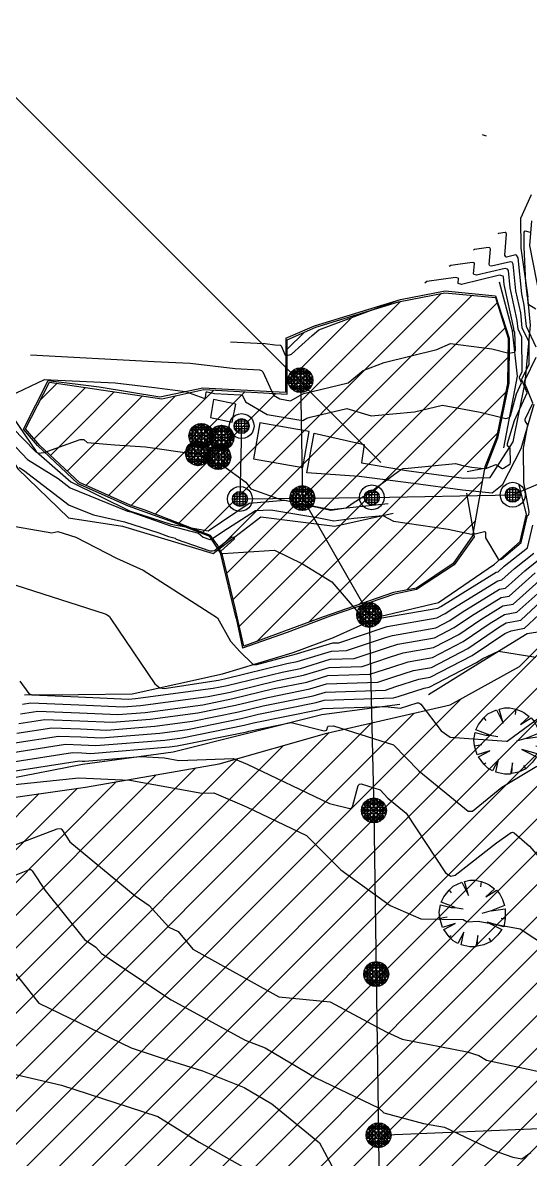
# Model space of a CAD drawing. Extents: x 13365 to 36625, y 86498 to 171760.
# Drawn here: x 16444.2 to 16581.4, y 88916.8 to 89223.9 of the extents above; entities that cross this region are included whole.
import ezdxf

# ---------------------------------------------------------------- set-up
doc = ezdxf.new("R2010")
doc.units = 0
doc.header["$LTSCALE"] = 5
doc.header["$MEASUREMENT"] = 0
doc.linetypes.add('A_CONTINUOUS_LINE', pattern=[0])
doc.layers.get('0').update_dxf_attribs({"linetype": 'A_CONTINUOUS_LINE'})
for name, color, linetype in [('BOUNDARY', 7, 'A_CONTINUOUS_LINE'), ('CONTOUR', 255, 'Continuous'), ('ELECTRIC', 240, 'A_CONTINUOUS_LINE'), ('EXISTING BUILDING', 21, 'A_CONTINUOUS_LINE'), ('EXISTING ROAD', 25, 'A_CONTINUOUS_LINE'), ('FENCE & GATE', 7, 'FENCELINE2'), ('Institutional', 151, 'Continuous'), ('RELIEF', 255, 'A_CONTINUOUS_LINE'), ('Residential', 51, 'Continuous'), ('STREAM & RIVER FRONT', 161, 'A_CONTINUOUS_LINE'), ('TELECOM', 94, 'A_CONTINUOUS_LINE'), ('text', 7, 'Continuous'), ('TREES & VEGETN', 72, 'A_CONTINUOUS_LINE')]:
    doc.layers.add(name, color=color, linetype=linetype)
doc.linetypes.add('FENCELINE2', pattern='A,0.25,-0.1,[132,ltypeshp.shx,S=0.1,R=0,X=-0.1,Y=0],-0.1,1', length=1.45)

# ---------------------------------------------------------------- blocks, each defined once
blk = doc.blocks.new('S038')
at = {"color": 0}
for p, q in [((-0.5, 0), (0, 0.5)), ((-0.48, -0.13), (0.13, 0.48)), ((-0.25, 0.43), (-0.13, 0.48)), ((-0.13, 0.48), (0, 0.5)), ((-0.13, -0.48), (-0.13, 0.48)), ((-0.13, 0.48), (0.48, -0.13)), ((0, 0.5), (0.13, 0.48)), ((0.5, 0), (0, 0.5)), ((0, 0.5), (0, -0.5)), ((0.13, 0.48), (0.25, 0.43)), ((0.13, 0.48), (0.13, -0.48)), ((-0.5, 0), (-0.48, 0.13)), ((-0.48, -0.13), (-0.5, 0)), ((0, -0.5), (-0.5, 0)), ((-0.5, 0), (0.5, 0)), ((-0.48, 0.13), (-0.43, 0.25)), ((0.13, -0.48), (-0.48, 0.13)), ((-0.48, 0.13), (0.48, 0.13)), ((0.25, 0.43), (-0.43, -0.25)), ((-0.43, 0.25), (-0.35, 0.35)), ((0.43, 0.25), (-0.43, 0.25)), ((-0.43, 0.25), (0.25, -0.43)), ((-0.35, 0.35), (-0.25, 0.43)), ((-0.35, -0.35), (0.35, 0.35)), ((0.35, -0.35), (-0.35, 0.35)), ((-0.35, 0.35), (0.35, 0.35)), ((-0.35, -0.35), (-0.35, 0.35)), ((0.43, -0.25), (-0.25, 0.43)), ((-0.25, 0.43), (-0.25, -0.43)), ((-0.25, -0.43), (0.43, 0.25)), ((0.48, 0.13), (-0.13, -0.48)), ((0, -0.5), (0.5, 0)), ((0.25, 0.43), (0.35, 0.35)), ((0.25, -0.43), (0.25, 0.43)), ((0.35, 0.35), (0.43, 0.25)), ((0.35, 0.35), (0.35, -0.35)), ((0.43, 0.25), (0.48, 0.13)), ((0.48, 0.13), (0.5, 0)), ((0.5, 0), (0.48, -0.13)), ((-0.43, -0.25), (-0.48, -0.13)), ((0.48, -0.13), (-0.48, -0.13)), ((-0.35, -0.35), (-0.43, -0.25)), ((-0.43, -0.25), (0.43, -0.25)), ((-0.25, -0.43), (-0.35, -0.35)), ((0.35, -0.35), (-0.35, -0.35)), ((-0.13, -0.48), (-0.25, -0.43)), ((0.25, -0.43), (0.13, -0.48)), ((0.35, -0.35), (0.25, -0.43)), ((0.43, -0.25), (0.35, -0.35)), ((0.48, -0.13), (0.43, -0.25)), ((0, -0.5), (-0.13, -0.48)), ((0.13, -0.48), (0, -0.5))]:
    blk.add_line(p, q, dxfattribs=at)
blk = doc.blocks.new('S034')
at = {"color": 0}
for p, q in [((-0.25, 0.43), (-0.13, 0.48)), ((-0.13, 0.48), (0, 0.5)), ((0, 0.5), (0.13, 0.48)), ((0.13, 0.48), (0.25, 0.43)), ((-0.5, 0), (-0.48, 0.13)), ((-0.48, -0.13), (-0.5, 0)), ((-0.48, 0.13), (-0.43, 0.25)), ((-0.43, 0.25), (-0.35, 0.35)), ((-0.35, 0.35), (-0.25, 0.43)), ((-0.3, 0), (-0.28, 0.11)), ((-0.28, -0.11), (-0.3, 0)), ((0.3, 0), (-0.3, 0)), ((-0.28, 0.11), (-0.21, 0.21)), ((-0.28, -0.11), (-0.28, 0.11)), ((-0.28, 0.11), (0.28, 0.11)), ((-0.21, 0.21), (-0.11, 0.28)), ((-0.21, -0.21), (-0.21, 0.21)), ((-0.21, 0.21), (0.21, 0.21)), ((-0.11, 0.28), (0, 0.3)), ((-0.11, -0.28), (-0.11, 0.28)), ((-0.11, 0.28), (0.11, 0.28)), ((0, 0.3), (0.11, 0.28)), ((0, -0.3), (0, 0.3)), ((0.11, 0.28), (0.21, 0.21)), ((0.11, 0.28), (0.11, -0.28)), ((0.21, 0.21), (0.28, 0.11)), ((0.21, 0.21), (0.21, -0.21)), ((0.25, 0.43), (0.35, 0.35)), ((0.28, 0.11), (0.3, 0)), ((0.28, 0.11), (0.28, -0.11)), ((0.3, 0), (0.28, -0.11)), ((0.35, 0.35), (0.43, 0.25)), ((0.43, 0.25), (0.48, 0.13)), ((0.48, 0.13), (0.5, 0)), ((0.5, 0), (0.48, -0.13)), ((-0.43, -0.25), (-0.48, -0.13)), ((-0.35, -0.35), (-0.43, -0.25)), ((-0.25, -0.43), (-0.35, -0.35)), ((-0.21, -0.21), (-0.28, -0.11)), ((0.28, -0.11), (-0.28, -0.11)), ((-0.13, -0.48), (-0.25, -0.43)), ((-0.11, -0.28), (-0.21, -0.21)), ((0.21, -0.21), (-0.21, -0.21)), ((0, -0.3), (-0.11, -0.28)), ((0.11, -0.28), (-0.11, -0.28)), ((0.11, -0.28), (0, -0.3)), ((0.21, -0.21), (0.11, -0.28)), ((0.25, -0.43), (0.13, -0.48)), ((0.28, -0.11), (0.21, -0.21)), ((0.35, -0.35), (0.25, -0.43)), ((0.43, -0.25), (0.35, -0.35)), ((0.48, -0.13), (0.43, -0.25)), ((0, -0.5), (-0.13, -0.48)), ((0.13, -0.48), (0, -0.5))]:
    blk.add_line(p, q, dxfattribs=at)
blk = doc.blocks.new('S076')
at = {"color": 0}
for p, q in [((-0.35, 0.36), (-0.29, 0.41)), ((-0.25, 0.2), (-0.35, 0.36)), ((-0.29, 0.41), (-0.21, 0.45)), ((-0.21, 0.45), (-0.12, 0.48)), ((-0.12, 0.48), (-0.04, 0.28)), ((-0.04, 0.28), (-0.07, 0.49)), ((-0.07, 0.49), (0.08, 0.49)), ((0.07, 0.43), (0.08, 0.49)), ((0.08, 0.49), (0.2, 0.47)), ((0.2, 0.47), (0.13, 0.22)), ((0.13, 0.22), (0.24, 0.44)), ((0.24, 0.44), (0.32, 0.38)), ((0.32, 0.38), (0.35, 0.35)), ((0.35, 0.35), (0.42, 0.28)), ((-0.48, 0.13), (-0.45, 0.21)), ((-0.45, 0.21), (-0.43, 0.25)), ((-0.43, 0.25), (-0.37, 0.33)), ((-0.37, 0.33), (-0.25, 0.2)), ((-0.04, 0.28), (0, 0.14)), ((0.42, 0.28), (0.37, 0.25)), ((0.42, 0.28), (0.47, 0.17)), ((-0.5, 0.04), (-0.48, 0.13)), ((-0.5, -0.04), (-0.5, 0.04)), ((-0.48, 0.13), (-0.4, 0.12)), ((0.49, 0.07), (0.33, 0.08)), ((0.33, 0.08), (0.5, 0.05)), ((0.47, 0.17), (0.49, 0.07)), ((0.5, 0.05), (0.5, -0.04)), ((-0.48, -0.12), (-0.5, -0.04)), ((-0.27, -0.06), (-0.48, -0.12)), ((-0.47, -0.16), (-0.27, -0.06)), ((-0.41, -0.29), (-0.47, -0.16)), ((-0.09, -0.26), (-0.07, -0.14)), ((0.47, -0.17), (0.28, -0.13)), ((0.28, -0.13), (0.45, -0.22)), ((0.48, -0.13), (0.47, -0.17)), ((0.5, -0.04), (0.48, -0.13)), ((-0.35, -0.35), (-0.41, -0.29)), ((-0.35, -0.35), (-0.31, -0.32)), ((-0.09, -0.26), (-0.17, -0.47)), ((-0.13, -0.48), (-0.09, -0.32)), ((-0.09, -0.32), (-0.09, -0.26)), ((0.24, -0.43), (0.15, -0.26)), ((0.15, -0.26), (0.21, -0.45)), ((0.35, -0.35), (0.33, -0.32)), ((0.41, -0.29), (0.35, -0.35)), ((0.45, -0.22), (0.41, -0.29)), ((-0.25, -0.43), (-0.35, -0.35)), ((-0.17, -0.47), (-0.25, -0.43)), ((-0.02, -0.5), (-0.13, -0.48)), ((0.07, -0.49), (-0.02, -0.5)), ((0.07, -0.49), (0.05, -0.38)), ((0.21, -0.45), (0.07, -0.49)), ((0.35, -0.35), (0.24, -0.43))]:
    blk.add_line(p, q, dxfattribs=at)

msp = doc.modelspace()

# ---------------------------------------------------------------- hatches: boundary and pattern name
at = {"layer": 'Institutional', "linetype": 'Continuous'}
h = msp.add_hatch(dxfattribs=at)
h.set_pattern_fill('ANSI31', color=256, scale=50, style=0)
h.paths.add_polyline_path([(16451.47, 89126.72), (16481.8, 89122.23), (16493.16, 89124.76), (16515.72, 89123.45), (16515.74, 89138.16), (16523.42, 89141.59), (16545.76, 89148.4), (16558.35, 89150.85), (16572.04, 89149.64), (16575.47, 89138.61), (16575.23, 89126.33), (16572.29, 89111.77), (16569.1, 89103.85), (16565.76, 89085.19), (16560.59, 89077.72), (16550.62, 89071.11), (16544.49, 89069.88), (16525.26, 89063.23), (16503.98, 89055.37), (16501.68, 89065.77), (16498.25, 89079.98), (16496.93, 89082.62), (16494.97, 89085.32), (16477.05, 89092.2), (16473.29, 89093.5), (16459.56, 89099.63), (16448.83, 89109.61), (16444.99, 89114.1)])
at = {"layer": 'Residential', "linetype": 'Continuous'}
h = msp.add_hatch(dxfattribs=at)
h.set_pattern_fill('ANSI31', color=256, scale=50, style=0)
h.paths.add_polyline_path([(15494.79, 88343.41), (15503.05, 88354.41), (15508.54, 88365.97), (15518.89, 88373.27), (15533.51, 88383.62), (15558.48, 88393.35), (15577.97, 88397), (15607.07, 88403.29), (15633.43, 88411.09), (15654.74, 88415.7), (15676.1, 88420.04), (15693.91, 88430.32), (15706.96, 88438.23), (15719.63, 88447.71), (15731.89, 88457.2), (15742.58, 88464.71), (15752.47, 88472.22), (15759.59, 88482.5), (15770.27, 88493.96), (15781.01, 88509.86), (15800.74, 88539.42), (15819.59, 88560.76), (15833.33, 88584.79), (15840.8, 88609.85), (15845.3, 88632.32), (15851.48, 88654.79), (15854.3, 88685.13), (15858.23, 88705.92), (15868.1, 88730.61), (15884.93, 88750.05), (15909.11, 88767.38), (15929.62, 88784.71), (15946.97, 88802.57), (15959.58, 88816.75), (15976.31, 88831.6), (15988.68, 88843.96), (15999.3, 88855.15), (16010.44, 88865.27), (16025.64, 88888.55), (16038.81, 88906.77), (16059.07, 88923.97), (16078.48, 88949.09), (16109.59, 88960.28), (16133.23, 88970.22), (16158.29, 88983.66), (16181.47, 88991.65), (16209.45, 88998.03), (16237.42, 89001.23), (16258.26, 89000.15), (16285.47, 89001.69), (16309.96, 89002.78), (16328.69, 89000), (16352.28, 89000.7), (16380.04, 89006.24), (16405.71, 89009.71), (16432.07, 89013.17), (16461.22, 89017.33), (16497.3, 89023.57), (16526.44, 89031.89), (16559.74, 89039.51), (16578.48, 89049.91), (16592.35, 89063.77), (16600.68, 89080.41), (16607.78, 89097.88), (16605.7, 89118.67), (16598.76, 89132.53), (16590.44, 89142.24), (16587.66, 89159.57), (16586.97, 89174.81), (16584.89, 89197.69), (16586.97, 89211.55), (16593.21, 89217.79), (16605.01, 89218.48), (16614.72, 89212.24), (16624.43, 89204.62), (16634.15, 89195.61), (16640.39, 89185.9), (16647.33, 89172.04), (16652.88, 89158.87), (16658.43, 89140.16), (16658.43, 89125.6), (16663.29, 89111.05), (16667.45, 89094.41), (16672.91, 89086.02), (16679.34, 89079.24), (16685.41, 89074.24), (16692.2, 89071.03), (16696.49, 89064.25), (16703.28, 89056.04), (16713.28, 89051.4), (16724.35, 89050.33), (16736.14, 89049.26), (16742.57, 89046.41), (16745.78, 89040.7), (16749, 89032.85), (16755.07, 89026.07), (16761.5, 89021.07), (16772.86, 89016.17), (16781.32, 89014.73), (16791.22, 89015.14), (16798.23, 89016.17), (16803.59, 89016.38), (16811.02, 89014.73), (16820.51, 89012.05), (16828.96, 89008.75), (16838.04, 89005.46), (16842.85, 89003.14), (16850.27, 88999.84), (16855.43, 88996.96), (16862.03, 88993.87), (16865.74, 88989.74), (16869.04, 88985.21), (16867.81, 88980.89), (16865.33, 88976.35), (16861.41, 88972.23), (16857.89, 88968.43), (16853.15, 88964.11), (16847.16, 88958.75), (16840.36, 88952.16), (16834.17, 88945.36), (16828.4, 88937.94), (16823.43, 88931.05), (16818.89, 88924.87), (16814.35, 88918.28), (16808.17, 88911.89), (16800.33, 88904.88), (16793.11, 88899.11), (16787.75, 88893.55), (16782.39, 88887.99), (16779.28, 88882.12), (16777.22, 88876.35), (16777.22, 88869.76), (16776.8, 88862.96), (16776.6, 88856.36), (16774.95, 88849.57), (16772.68, 88844), (16769.79, 88839.47), (16766.08, 88836.38), (16761.95, 88834.53), (16757.42, 88833.08), (16749.79, 88833.08), (16738.24, 88832.88), (16728.08, 88831.98), (16721.27, 88831.15), (16714.47, 88830.12), (16708.49, 88828.68), (16702.71, 88826), (16699.62, 88822.5), (16697.76, 88818.17), (16697.97, 88812.61), (16699, 88805.81), (16699.82, 88800.04), (16700.44, 88795.92), (16700, 88789.22), (16697.94, 88783.45), (16695.05, 88777.68), (16692.37, 88770.67), (16688.66, 88764.08), (16684.95, 88758.52), (16679.79, 88754.6), (16674.22, 88749.45), (16668.45, 88743.48), (16662.26, 88737.3), (16653.96, 88731.41), (16649.63, 88727.7), (16640.14, 88721.73), (16632.1, 88715.96), (16620.75, 88707.72), (16611.47, 88700.51), (16599.51, 88692.27), (16589.55, 88686.14), (16580.47, 88678.73), (16571.6, 88671.1), (16563.56, 88663.48), (16555.52, 88657.5), (16544.79, 88650.91), (16530.15, 88642.46), (16514.39, 88633.52), (16499.54, 88625.9), (16487.17, 88620.34), (16477.48, 88616.83), (16464.48, 88609.42), (16448.6, 88600.35), (16437.17, 88594.29), (16421.5, 88586.46), (16411.8, 88580.9), (16397.99, 88572.86), (16386.23, 88566.27), (16371.17, 88554.94), (16361, 88548.89), (16351.51, 88542.09), (16343.88, 88535.5), (16333.78, 88528.28), (16324.29, 88520.46), (16317.69, 88516.54), (16309.03, 88512.83), (16298.72, 88508.51), (16287.9, 88504.05), (16274.15, 88499.34), (16260.78, 88494.83), (16249.67, 88490.13), (16234.99, 88486.18), (16223.31, 88480.91), (16211.26, 88475.64), (16203.73, 88472.07), (16190.55, 88467.74), (16179.34, 88465.04), (16167.85, 88463.91), (16151.28, 88459.58), (16139.23, 88455.07), (16126.05, 88449.99), (16108.72, 88443.97), (16098.5, 88439.02), (16086.83, 88433.75), (16079.86, 88431.31), (16072.33, 88425.47), (16064.98, 88419.08), (16059.15, 88412.87), (16046.86, 88427.97), (16026.65, 88428.3), (16013.4, 88424), (15997.83, 88418.7), (15985.9, 88411.42), (15973.64, 88402.15), (15960.39, 88394.54), (15935.15, 88389.2), (15913.84, 88379.33), (15896.68, 88369.47), (15881.09, 88362.71), (15865.49, 88361.68), (15843.14, 88364.79), (15821.3, 88366.87), (15808.96, 88367.64), (15797.8, 88368.71), (15784.5, 88370), (15769.49, 88370.86), (15751.25, 88370.64), (15731.73, 88370), (15714.09, 88366.67), (15694.41, 88362.99), (15680.14, 88359.75), (15660.69, 88353.49), (15640.15, 88346.79), (15619.17, 88342.48), (15596.47, 88340.53), (15573.72, 88338.78), (15559.14, 88335.05), (15545.23, 88329.97), (15528.27, 88325.9), (15504.18, 88323.19), (15495.03, 88330.84)])
edge = h.paths.add_edge_path(flags=16)
edge.add_arc((15950.24, 88496.61), 15.56, 174.6777, 264.6777, ccw=False)
edge.add_line((15934.75, 88498.05), (15906.02, 88532.68))
edge.add_line((15906.02, 88532.68), (15899.63, 88540.38))
edge.add_line((15899.63, 88540.38), (15893.25, 88548.08))
edge.add_line((15893.25, 88548.08), (15910.18, 88562.12))
edge.add_line((15910.18, 88562.12), (15916.56, 88554.43))
edge.add_line((15916.56, 88554.43), (15962.74, 88592.74))
edge.add_line((15962.74, 88592.74), (16082.04, 88691.7))
edge.add_line((16082.04, 88691.7), (16199.02, 88788.75))
edge.add_line((16199.02, 88788.75), (16197.43, 88790.67))
edge.add_line((16197.43, 88790.67), (16212.05, 88802.8))
edge.add_line((16212.05, 88802.8), (16220.35, 88792.79))
edge.add_line((16220.35, 88792.79), (16248.76, 88758.55))
edge.add_line((16248.76, 88758.55), (16262.81, 88741.61))
edge.add_line((16262.81, 88741.61), (16291.54, 88706.98))
edge.add_line((16291.54, 88706.98), (16300.8, 88695.82))
edge.add_line((16300.8, 88695.82), (16286.18, 88683.69))
edge.add_line((16286.18, 88683.69), (16283.3, 88687.15))
edge.add_line((16283.3, 88687.15), (16260.21, 88668))
edge.add_line((16260.21, 88668), (16244.43, 88654.91))
edge.add_line((16244.43, 88654.91), (16207.37, 88624.16))
edge.add_line((16207.37, 88624.16), (16155.82, 88581.4))
edge.add_line((16155.82, 88581.4), (16117.83, 88549.88))
edge.add_line((16117.83, 88549.88), (16110.13, 88543.5))
edge.add_line((16110.13, 88543.5), (16047.02, 88491.14))
edge.add_line((16047.02, 88491.14), (16000.84, 88452.83))
edge.add_line((16000.84, 88452.83), (16013.34, 88437.77))
edge.add_line((16013.34, 88437.77), (15992.73, 88428.16))
edge.add_line((15992.73, 88428.16), (15983.91, 88438.79))
edge.add_line((15983.91, 88438.79), (15977.52, 88446.48))
edge.add_line((15977.52, 88446.48), (15948.79, 88481.12))

# ---------------------------------------------------------------- linework, layer by layer
at = {"layer": 'BOUNDARY'}
for p, q in [((16515.35, 89138.61), (16515.25, 89123.99)), ((16627.68, 89117.45), (16576.67, 89096.3))]:
    msp.add_line(p, q, dxfattribs=at)
at = {"layer": 'CONTOUR', "color": 3, "linetype": 'A_CONTINUOUS_LINE'}
msp.add_lwpolyline([(16569.62, 89193.24), (16568.54, 89193.54)], dxfattribs=at)
at = {"layer": 'CONTOUR', "color": 252, "linetype": 'A_CONTINUOUS_LINE'}
for points in [[(16583.01, 89136.17), (16580.4, 89141.8), (16579.76, 89147.55), (16579.12, 89150.56), (16578.11, 89160.37), (16577.69, 89161.09), (16577.47, 89161.14), (16575, 89160.55), (16574.77, 89160.61), (16574.55, 89161.09), (16575, 89166.69), (16574.79, 89167.16), (16574.62, 89167.21), (16572.79, 89166.94), (16572.64, 89166.85)], [(16439.61, 89112.16), (16445.52, 89105.82), (16453.81, 89100.67), (16457.1, 89098.15), (16472.59, 89091.91), (16473, 89091.82), (16473.45, 89091.67), (16484.16, 89087.87), (16491.72, 89085.97), (16492.99, 89084.87), (16494.82, 89084.24), (16494.97, 89084.23), (16495.25, 89084.33), (16498.33, 89086.37), (16507.12, 89092.05), (16511.28, 89092.23), (16524.3, 89090.06), (16528.28, 89089.22), (16533.73, 89089.99), (16541.56, 89090.71), (16544.49, 89089.15), (16559.24, 89087), (16565.5, 89085.66), (16566.02, 89085.76), (16566.03, 89085.77), (16566.05, 89085.88), (16566.06, 89085.89), (16566.1, 89085.89), (16566.55, 89085.78), (16569.05, 89086.34), (16569.26, 89086.29), (16569.32, 89086.18), (16569.35, 89084.64), (16572.63, 89079.06), (16573.08, 89078.76), (16573.66, 89078.91), (16578.94, 89083.44), (16580.66, 89090.66), (16580.99, 89090.92), (16581.1, 89091.75), (16579.7, 89099.63), (16579.6, 89108.88), (16580.72, 89115.1), (16580.02, 89116.28), (16579.99, 89116.39), (16580.06, 89116.76), (16582.11, 89121.08), (16579.93, 89126.37), (16579.86, 89126.81), (16579.99, 89127.34), (16583.04, 89133.51)], [(16444.2, 89039.73), (16446.47, 89040.09), (16459.44, 89039.53), (16471.38, 89039.01), (16476.04, 89039.39), (16494.35, 89041.8), (16500.28, 89043.01), (16513.07, 89046.12), (16520.15, 89047.55), (16527.02, 89049.65), (16535.97, 89049.94), (16543.4, 89052.41), (16547.02, 89053.56), (16555.27, 89055.01), (16562.08, 89058.53), (16568.08, 89062.6), (16574, 89066.25), (16576.77, 89066.77), (16585.53, 89074.59)], [(16441.57, 89026.64), (16455.81, 89028.88), (16460.08, 89028.7), (16464, 89028.53), (16482.61, 89030.03), (16487.36, 89030.65), (16504.05, 89034.06), (16506.65, 89034.7), (16524.42, 89038.29), (16525.38, 89038.58), (16542.22, 89039.13), (16546.36, 89038.6), (16550.88, 89040.1), (16551.27, 89040.1), (16551.87, 89039.69), (16557.36, 89032.54), (16559.74, 89030.79), (16574.99, 89029.75), (16575.17, 89029.75), (16575.21, 89029.76), (16584.35, 89036.46)], [(16441.73, 89001.54), (16453.52, 89006.08), (16454.55, 89006.09), (16454.81, 89005.9), (16456.98, 89002.54), (16474.59, 88987.9), (16478.39, 88985.31), (16483.75, 88979.5), (16486.28, 88978.31), (16490.25, 88973.52), (16513.45, 88960.68), (16527.29, 88959.27), (16542.43, 88951.2), (16546.75, 88949.21), (16564.34, 88945.74), (16567.54, 88944.81), (16569.56, 88943.54), (16587.5, 88939.69)]]:
    msp.add_lwpolyline(points, dxfattribs=at)
at = {"layer": 'CONTOUR', "color": 33, "linetype": 'A_CONTINUOUS_LINE'}
for points in [[(16582.92, 89146.49), (16581.06, 89147.6), (16580.92, 89147.73), (16580.88, 89147.86), (16580.71, 89149.65), (16580.7, 89149.72), (16580.17, 89153.62), (16579.78, 89163.2), (16579.77, 89167.26), (16579.93, 89167.57), (16580.05, 89167.6), (16581.4, 89167.24), (16581.52, 89167.24)], [(16438.69, 89117.31), (16447.53, 89108.19), (16447.76, 89107.94), (16448.42, 89107.53), (16450.01, 89107.73), (16459.81, 89111.21), (16460.64, 89111.27), (16460.73, 89111.23), (16461.65, 89110.47), (16469.11, 89109.78), (16477.44, 89109.25), (16490.53, 89107.33), (16491.59, 89107.56), (16491.6, 89107.57), (16491.63, 89107.69), (16491.64, 89107.69), (16491.66, 89107.68), (16491.73, 89107.51), (16496.83, 89104.56), (16498.28, 89104.19), (16504.5, 89099.72), (16505.85, 89097.92), (16514.42, 89094.81), (16514.95, 89094.84), (16515.08, 89094.81), (16527.52, 89092.18), (16531.61, 89092.76), (16533.54, 89094.12), (16537.87, 89096.82), (16545.74, 89102.59), (16546.55, 89103.12), (16547.07, 89103.43), (16548.37, 89103.48), (16561.21, 89104.76), (16563.18, 89104.17), (16565.49, 89103.75), (16568.96, 89103.39), (16569.44, 89103.41), (16571.95, 89104.41), (16572.17, 89104.44), (16572.32, 89104.4), (16573.86, 89103.43), (16574.02, 89103.39), (16574.18, 89103.45), (16575.88, 89104.57), (16576, 89104.7), (16576.07, 89105.01), (16576, 89108.89), (16575.27, 89109.55), (16575.23, 89109.62), (16575.24, 89110.15), (16577.18, 89116.35), (16580.56, 89123.82), (16579.2, 89127.12), (16579.15, 89127.4), (16579.23, 89127.73), (16581.14, 89131.58), (16581.08, 89137.52), (16579.26, 89141.44), (16578.82, 89145.45), (16577.54, 89151.4), (16576.8, 89158.65), (16576.49, 89159.18), (16576.03, 89159.29), (16570.95, 89158.08), (16570.49, 89158.21), (16570.33, 89158.56), (16570.66, 89162.7), (16570.5, 89163.05), (16570.16, 89163.15), (16566.36, 89162.6), (16566.06, 89162.41)], [(16438.73, 89122.04), (16450.15, 89127.42), (16451.82, 89127.33), (16469.18, 89126.57), (16479.82, 89125.31), (16488.2, 89124.21), (16493.16, 89122.45), (16493.6, 89122.5), (16493.67, 89122.6), (16493.86, 89123.99), (16493.94, 89124.09), (16494.1, 89124.12), (16496.07, 89123.63), (16503.08, 89123.28), (16503.61, 89123.1), (16503.7, 89122.99), (16504.43, 89121.4), (16510.27, 89118.01), (16519.9, 89116.33), (16521.05, 89117.01), (16521.89, 89117.27), (16531.83, 89119.61), (16538.37, 89117.65), (16550.14, 89118.71), (16557.7, 89120.54), (16567.83, 89118.64), (16573.71, 89117.21), (16574.84, 89116.9), (16575.76, 89117.17), (16575.82, 89117.21), (16576.07, 89117.64), (16577.66, 89123.58), (16579.01, 89126.56), (16578.47, 89127.87), (16578.45, 89127.98), (16578.48, 89128.11), (16579.24, 89129.65), (16579.15, 89138.87), (16578.12, 89141.09), (16577.87, 89143.35), (16575.97, 89152.24), (16575.49, 89156.94), (16575.28, 89157.28), (16574.59, 89157.45), (16566.91, 89155.61), (16566.21, 89155.81), (16566.11, 89156.04), (16566.32, 89158.71), (16566.22, 89158.94), (16565.7, 89159.09), (16559.93, 89158.26), (16559.48, 89157.96)], [(16446.31, 89134.14), (16479.73, 89132.28), (16489.47, 89131.86), (16501.65, 89130.41), (16508.27, 89130.08), (16508.77, 89129.91), (16509.13, 89129.49), (16512, 89123.21), (16513.75, 89122.19), (16516.65, 89121.68), (16519.93, 89123.62), (16520.22, 89123.71), (16532.23, 89126.55), (16536.23, 89129.91), (16541.93, 89132.05), (16556.14, 89135.56), (16559.83, 89137.2), (16571.02, 89135.75), (16575.66, 89134.57), (16576.57, 89134.75), (16577.22, 89134.88), (16577.27, 89134.91), (16577.4, 89135.29), (16577.22, 89140.23), (16576.98, 89140.73), (16576.93, 89141.25), (16574.39, 89153.08), (16574.17, 89155.22), (16574.08, 89155.37), (16573.14, 89155.6), (16562.87, 89153.15), (16561.93, 89153.41), (16561.88, 89153.51), (16561.98, 89154.72), (16561.94, 89154.83), (16561.24, 89155.03), (16553.5, 89153.91), (16552.9, 89153.52)], [(16500.4, 89137.64), (16507.64, 89137.24), (16509.75, 89137.15), (16512.39, 89136.83), (16513.82, 89136.76), (16513.93, 89136.72), (16514.09, 89136.54), (16515.14, 89134.01), (16515.32, 89133.83), (16515.44, 89133.83), (16516.86, 89134.28), (16522.44, 89139.34), (16524.27, 89140.88), (16545.7, 89148.9)], [(16443.27, 89103.69), (16444.47, 89102.94), (16456.8, 89093.52), (16463.41, 89090.85), (16471.72, 89089.03), (16481.01, 89085.98), (16483.61, 89085.06), (16485.44, 89084.59), (16485.75, 89084.33), (16494.81, 89081.19), (16495.56, 89081.12), (16496.04, 89081.29), (16500.74, 89084.92), (16501.39, 89084.82), (16501.38, 89084.29), (16497.8, 89081.05), (16497.63, 89080.65), (16497.64, 89080.64), (16497.74, 89080.5), (16497.75, 89080.49), (16497.79, 89080.47), (16498.28, 89080.41), (16512.28, 89081.32), (16519.89, 89077.62), (16527.81, 89072.75), (16535.56, 89063.77), (16535.82, 89062.55), (16536.38, 89061.5), (16536.46, 89061.44), (16536.83, 89061.43), (16541.12, 89062.99), (16541.28, 89063.04), (16556.43, 89065.7), (16557.24, 89066.12), (16557.95, 89066.6), (16572.15, 89075.35), (16572.69, 89075.46), (16574.39, 89076.98), (16580.64, 89081.98), (16582.11, 89088.13)], [(16440.21, 89088.07), (16452.14, 89086.02), (16453.69, 89086.39), (16458.58, 89084.81), (16469.6, 89079.18), (16476.81, 89075.94), (16496.89, 89063.04), (16500.38, 89056.79), (16502.88, 89053.96), (16506.35, 89050.66), (16506.69, 89050.48), (16507.47, 89050.48), (16516.92, 89052.97), (16517.58, 89053.1), (16528.01, 89056.29), (16529.63, 89056.34), (16541.69, 89060.34), (16542.72, 89060.67), (16556.14, 89063.03), (16558.45, 89064.22), (16560.48, 89065.6), (16572.61, 89073.08), (16573.71, 89073.28), (16577.17, 89076.38), (16582.34, 89080.52)], [(16442.35, 89071.91), (16466.51, 89064.12), (16466.85, 89063.94), (16467.08, 89063.84), (16467.7, 89063.44), (16468.05, 89062.82), (16479.96, 89045.24), (16481.29, 89044.17), (16482.47, 89044), (16497.15, 89046.25), (16498.77, 89046.58), (16515.64, 89050.68), (16518.44, 89051.25), (16527.68, 89054.08), (16531.74, 89054.21), (16542.26, 89057.7), (16544.15, 89058.3), (16555.85, 89060.36), (16559.66, 89062.33), (16563.02, 89064.6), (16573.07, 89070.8), (16574.73, 89071.11), (16579.96, 89075.78), (16584.05, 89079.06)], [(16443.48, 89045.91), (16445.93, 89042.58), (16446.68, 89042.24), (16459.31, 89041.69), (16472.86, 89041.11), (16474.72, 89041.26), (16495.75, 89044.02), (16499.52, 89044.79), (16514.35, 89048.4), (16519.29, 89049.4), (16527.35, 89051.86), (16533.85, 89052.07), (16542.83, 89055.05), (16545.58, 89055.93), (16555.56, 89057.68), (16560.87, 89060.43), (16565.55, 89063.6), (16573.54, 89068.52), (16575.75, 89068.94), (16582.74, 89075.19)], [(16443.67, 89037.11), (16448.34, 89037.85), (16459.57, 89037.36), (16469.91, 89036.91), (16477.35, 89037.51), (16492.95, 89039.57), (16501.03, 89041.22), (16511.79, 89043.83), (16521, 89045.7), (16526.69, 89047.44), (16538.08, 89047.81), (16543.97, 89049.76), (16548.45, 89051.19), (16554.98, 89052.34), (16563.29, 89056.63), (16570.61, 89061.6), (16574.46, 89063.97), (16577.79, 89064.6), (16588.31, 89073.99)], [(16443.15, 89034.49), (16450.21, 89035.61), (16459.69, 89035.19), (16468.43, 89034.82), (16478.67, 89035.64), (16491.55, 89037.34), (16501.79, 89039.43), (16510.5, 89041.55), (16521.86, 89043.84), (16526.36, 89045.22), (16540.19, 89045.67), (16544.54, 89047.11), (16549.89, 89048.82), (16554.69, 89049.66), (16564.5, 89054.74), (16573.14, 89060.59), (16574.93, 89061.69), (16578.82, 89062.43), (16588.45, 89071.34)], [(16442.62, 89031.87), (16452.08, 89033.36), (16459.82, 89033.03), (16466.95, 89032.72), (16479.98, 89033.77), (16490.16, 89035.11), (16502.54, 89037.64), (16509.22, 89039.26), (16522.71, 89041.99), (16526.04, 89043.01), (16542.31, 89043.54), (16545.11, 89044.47), (16551.32, 89046.45), (16554.4, 89046.99), (16565.71, 89052.84), (16574.5, 89058.8), (16576.21, 89059.57), (16579.84, 89060.26), (16583.75, 89063.87)], [(16442.1, 89029.26), (16453.95, 89031.12), (16459.95, 89030.86), (16465.48, 89030.62), (16481.3, 89031.9), (16488.76, 89032.88), (16503.29, 89035.85), (16507.94, 89036.98), (16523.57, 89040.14), (16525.71, 89040.8), (16544.42, 89041.4), (16545.68, 89041.82), (16552.75, 89044.08), (16554.11, 89044.32), (16566.92, 89050.94), (16568.59, 89052.07), (16572.86, 89054.01), (16582.87, 89052.44)], [(16441.05, 89024.02), (16457.68, 89026.64), (16460.2, 89026.53), (16462.53, 89026.43), (16483.92, 89028.16), (16485.96, 89028.43), (16504.8, 89032.27), (16505.37, 89032.41), (16516.81, 89034.73), (16525.67, 89032.56), (16526.41, 89032.68), (16526.47, 89032.75), (16526.72, 89033.68), (16526.77, 89033.75), (16528.19, 89033.9), (16544.49, 89028.78), (16551.28, 89021.73), (16564.6, 89010.8), (16565.82, 89010.8), (16573.73, 89017.27), (16583.15, 89022.98)], [(16440.52, 89021.4), (16459.55, 89024.4), (16460.33, 89024.36), (16461.05, 89024.33), (16476.17, 89025.55), (16482.57, 89025.24), (16486.46, 89024.54), (16501.2, 89025.06), (16504.87, 89023.48), (16527.18, 89012.87), (16532.62, 89011.54), (16533.08, 89011.61), (16533.41, 89012.02), (16534.92, 89017.73), (16535.26, 89018.13), (16535.71, 89018.18), (16540.82, 89016.57), (16542.95, 89014.36), (16547.91, 89010.29), (16558.54, 88994.15), (16559.92, 88993.28), (16561.07, 88993.56), (16572.24, 89002.21), (16576.24, 89005.03), (16576.62, 89005.14), (16577.04, 89004.97), (16581.18, 89001.32), (16592.37, 88988.49)], [(16442.15, 89018.04), (16459.39, 89019.85), (16473.15, 89019.18), (16492.67, 89015.64), (16495.92, 89015.76), (16504.68, 89011.99), (16520.91, 89004.26), (16530.25, 88994.95), (16543.55, 88985.3), (16551.86, 88981.68), (16563.24, 88981.51), (16564.32, 88980.94), (16567.35, 88981.13), (16578.65, 88979.03), (16589.8, 88971.71)], [(16442.43, 88993.62), (16446.09, 88995.03), (16446.42, 88995.03), (16446.83, 88994.72), (16450.31, 88989.34), (16460.93, 88976.17), (16464.01, 88974.06), (16465.56, 88972.39), (16484.39, 88959.87), (16504.35, 88948.95), (16509.73, 88946.82), (16523.49, 88938.72), (16540.42, 88930.61), (16541.8, 88929.3), (16552.59, 88926.4), (16558.27, 88925.47), (16571.26, 88919.22), (16576.68, 88917.36), (16579.09, 88916.87), (16581.58, 88918.56)], [(16441.74, 88967.6), (16448.58, 88958.97), (16473.54, 88946.84), (16482.21, 88944.02), (16492.87, 88940.61), (16504.06, 88936.18), (16511.61, 88931.73), (16524.45, 88921.15), (16528.5, 88913.61)], [(16434.53, 88941.44), (16454.73, 88936.77), (16476.62, 88929.66), (16480.73, 88928.35), (16491.93, 88921.37), (16507.37, 88912.74)]]:
    msp.add_lwpolyline(points, dxfattribs=at)
at = {"layer": 'ELECTRIC', "linetype": 'A_CONTINUOUS_LINE'}
msp.add_line((16538.59, 89095.61), (16576.67, 89096.3), dxfattribs=at)
msp.add_lwpolyline([(16503.41, 89114.87), (16502.95, 89095.18), (16538.59, 89095.61)], dxfattribs=at)
at = {"layer": 'EXISTING BUILDING', "linetype": 'A_CONTINUOUS_LINE'}
msp.add_line((16540.41, 88923.26), (16593.14, 88925.42), dxfattribs=at)
for points in [[(16495.84, 89122.06), (16494.96, 89117.19), (16500.82, 89115.94)], [(16500.82, 89115.94), (16501.86, 89120.78), (16495.84, 89122.06)], [(16508.36, 89115.72), (16506.64, 89105.98), (16519.97, 89103.65)], [(16519.97, 89103.65), (16521.67, 89113.4), (16508.36, 89115.72)]]:
    msp.add_lwpolyline(points, dxfattribs=at)
at = {"layer": 'EXISTING ROAD', "linetype": 'A_CONTINUOUS_LINE'}
for points in [[(16581.68, 89177.39), (16578.78, 89170.99), (16578.84, 89162.9), (16580.73, 89149.7)], [(16581.76, 89170.32), (16581.24, 89163.66), (16584.05, 89148.98)], [(16582.35, 89120.66), (16578.85, 89108.75), (16573.84, 89098.92), (16571.14, 89096.74), (16563.13, 89097.52), (16549.89, 89099.37), (16535.2, 89101.24), (16521.05, 89102.2), (16523, 89112.94), (16536.52, 89109.92), (16535.76, 89104.95), (16547.97, 89102.88), (16563.43, 89100.83), (16570.59, 89100.96), (16576.79, 89110.62), (16580.06, 89126.65), (16581.47, 89142.13), (16580.73, 89149.7)]]:
    msp.add_lwpolyline(points, dxfattribs=at)
at = {"layer": 'FENCE & GATE', "linetype": 'FENCELINE2'}
msp.add_line((16501.91, 89062.97), (16503.61, 89054.9), dxfattribs=at)
for points in [[(16515.35, 89138.61), (16523.11, 89141.95), (16546.33, 89149.09), (16558.38, 89151.42), (16572.03, 89150.08), (16575.71, 89138.62), (16575.58, 89126.5), (16572.57, 89111.57), (16569.41, 89103.47), (16564.38, 89102.52)], [(16501.91, 89062.97), (16497.71, 89080.66), (16494.82, 89085.01), (16484.12, 89089.15), (16472.86, 89093.25), (16459.22, 89099.24), (16448.27, 89109.63), (16444.49, 89114.07), (16451.1, 89127.2), (16464.88, 89125.45), (16481.31, 89122.79), (16492.91, 89125.18), (16515.25, 89123.99)], [(16564.21, 89096.71), (16566.21, 89084.98), (16560.87, 89077.4), (16550.67, 89070.7), (16544.72, 89069.48), (16527.31, 89063.51), (16515.69, 89059.13), (16503.61, 89054.9)]]:
    msp.add_lwpolyline(points, dxfattribs=at)
at = {"layer": 'Institutional', "linetype": 'Continuous'}
msp.add_lwpolyline([(16451.47, 89126.72), (16481.8, 89122.23), (16493.16, 89124.76), (16515.72, 89123.45), (16515.74, 89138.16), (16523.42, 89141.59), (16545.76, 89148.4), (16558.35, 89150.85), (16572.04, 89149.64), (16575.47, 89138.61), (16575.23, 89126.33), (16572.29, 89111.77), (16569.1, 89103.85), (16565.76, 89085.19), (16560.59, 89077.72), (16550.62, 89071.11), (16544.49, 89069.88), (16525.26, 89063.23), (16503.98, 89055.37), (16501.68, 89065.77), (16498.25, 89079.98), (16496.93, 89082.62), (16494.97, 89085.32), (16477.05, 89092.2), (16473.29, 89093.5), (16459.56, 89099.63), (16448.83, 89109.61), (16444.99, 89114.1), (16451.47, 89126.72)], dxfattribs=at)
at = {"layer": 'RELIEF'}
for points in [[(16574.23, 89108.98), (16577.98, 89128.37), (16576.65, 89140.63), (16573.07, 89153.79)], [(16426.75, 89132.88), (16440.04, 89119.56), (16447.86, 89108.03), (16457.21, 89099.84), (16473.06, 89091.96), (16484.25, 89088.34), (16494.36, 89086.55), (16505.47, 89094.02), (16514.99, 89094.86), (16527.48, 89092.34), (16543.02, 89093.94)], [(16423, 89121.45), (16436.54, 89113.7), (16442.89, 89103.33), (16456.57, 89090.07), (16471.17, 89087.83), (16483.43, 89084.15), (16495.69, 89080.47), (16508.57, 89090.31), (16528.63, 89087.83), (16544.32, 89091.33)], [(16444.7, 89042.22), (16459.27, 89042.37), (16473.84, 89042.51), (16498.2, 89047.93), (16517.32, 89053.67), (16528.23, 89057.76), (16541.01, 89063.48), (16556.59, 89067.15), (16571.7, 89077.55), (16578.7, 89083.65), (16580.41, 89091.09), (16578.4, 89098.89)]]:
    msp.add_lwpolyline(points, dxfattribs=at)
at = {"layer": 'Residential', "linetype": 'Continuous'}
msp.add_lwpolyline([(16038.81, 88906.77), (16059.07, 88923.97), (16078.48, 88949.09), (16109.59, 88960.28), (16133.23, 88970.22), (16158.29, 88983.66), (16181.47, 88991.65), (16209.45, 88998.03), (16237.42, 89001.23), (16258.26, 89000.15), (16285.47, 89001.69), (16309.96, 89002.78), (16328.69, 89000), (16352.28, 89000.7), (16380.04, 89006.24), (16405.71, 89009.71), (16432.07, 89013.17), (16461.22, 89017.33), (16497.3, 89023.57), (16526.44, 89031.89), (16559.74, 89039.51), (16578.48, 89049.91), (16592.35, 89063.77)], dxfattribs=at)
at = {"layer": 'STREAM & RIVER FRONT', "linetype": 'Continuous'}
for points in [[(16605.17, 89056.12), (16592.81, 89060.63), (16580.53, 89058.77), (16567.21, 89050.5), (16553.88, 89042.22)], [(16546.14, 89039.66), (16525.11, 89036.8), (16505.01, 89031.78), (16484.91, 89026.75), (16460.39, 89023.39), (16440.13, 89019.46), (16419.88, 89015.54), (16399.63, 89011.61), (16382.47, 89006.18), (16365.32, 89000.75), (16348.17, 88995.33), (16335.51, 88992.49), (16318.46, 88990.93), (16305.35, 88987.17), (16292.25, 88983.42), (16276.53, 88974.94), (16262.5, 88961.47), (16251.39, 88943.18), (16245.82, 88931.69), (16240.26, 88920.2), (16232.65, 88904.14)]]:
    msp.add_lwpolyline(points, dxfattribs=at)
at = {"layer": 'TELECOM', "linetype": 'A_CONTINUOUS_LINE'}
msp.add_lwpolyline([(16519.3, 89127.27), (16519.81, 89095.4), (16537.87, 89063.84), (16539.14, 89011), (16539.77, 88966.81), (16540.41, 88923.26), (16540.88, 88879.22)], dxfattribs=at)
at = {"layer": 'text', "linetype": 'Continuous'}
msp.add_line((16541, 89105), (16321.5, 89324.5), dxfattribs=at)

# ---------------------------------------------------------------- block references
at = {"layer": 'ELECTRIC', "xscale": 6.75, "yscale": 6.75, "zscale": 6.75, "rotation": 270}
for p in [(16503.41, 89114.87), (16576.67, 89096.3), (16502.95, 89095.18), (16538.59, 89095.61)]:
    msp.add_blockref('S034', p, dxfattribs=at)
at = {"layer": 'ELECTRIC', "linetype": 'A_CONTINUOUS_LINE', "xscale": 6.75, "yscale": 6.75, "zscale": 6.75, "rotation": 270}
for p in [(16503.41, 89114.87), (16576.67, 89096.3), (16502.95, 89095.18), (16538.59, 89095.61)]:
    msp.add_blockref('S034', p, dxfattribs=at)
at = {"layer": 'TELECOM', "xscale": 6.75, "yscale": 6.75, "zscale": 6.75, "rotation": 270}
for p in [(16519.3, 89127.27), (16519.3, 89127.27), (16492.51, 89112.2), (16492.51, 89112.2), (16497.96, 89111.72), (16497.96, 89111.72), (16491.61, 89107.53), (16491.61, 89107.53), (16497.1, 89106.49), (16497.1, 89106.49), (16519.81, 89095.4), (16519.81, 89095.4), (16537.87, 89063.84), (16537.87, 89063.84), (16539.14, 89011), (16539.14, 89011), (16539.77, 88966.81), (16539.77, 88966.81), (16540.41, 88923.26), (16540.41, 88923.26)]:
    msp.add_blockref('S038', p, dxfattribs=at)
at = {"layer": 'TREES & VEGETN', "xscale": 18, "yscale": 18, "zscale": 18, "rotation": 270}
for p in [(16575.19, 89029.77), (16565.83, 88983.13)]:
    msp.add_blockref('S076', p, dxfattribs=at)

doc.saveas('drawing.dxf')
